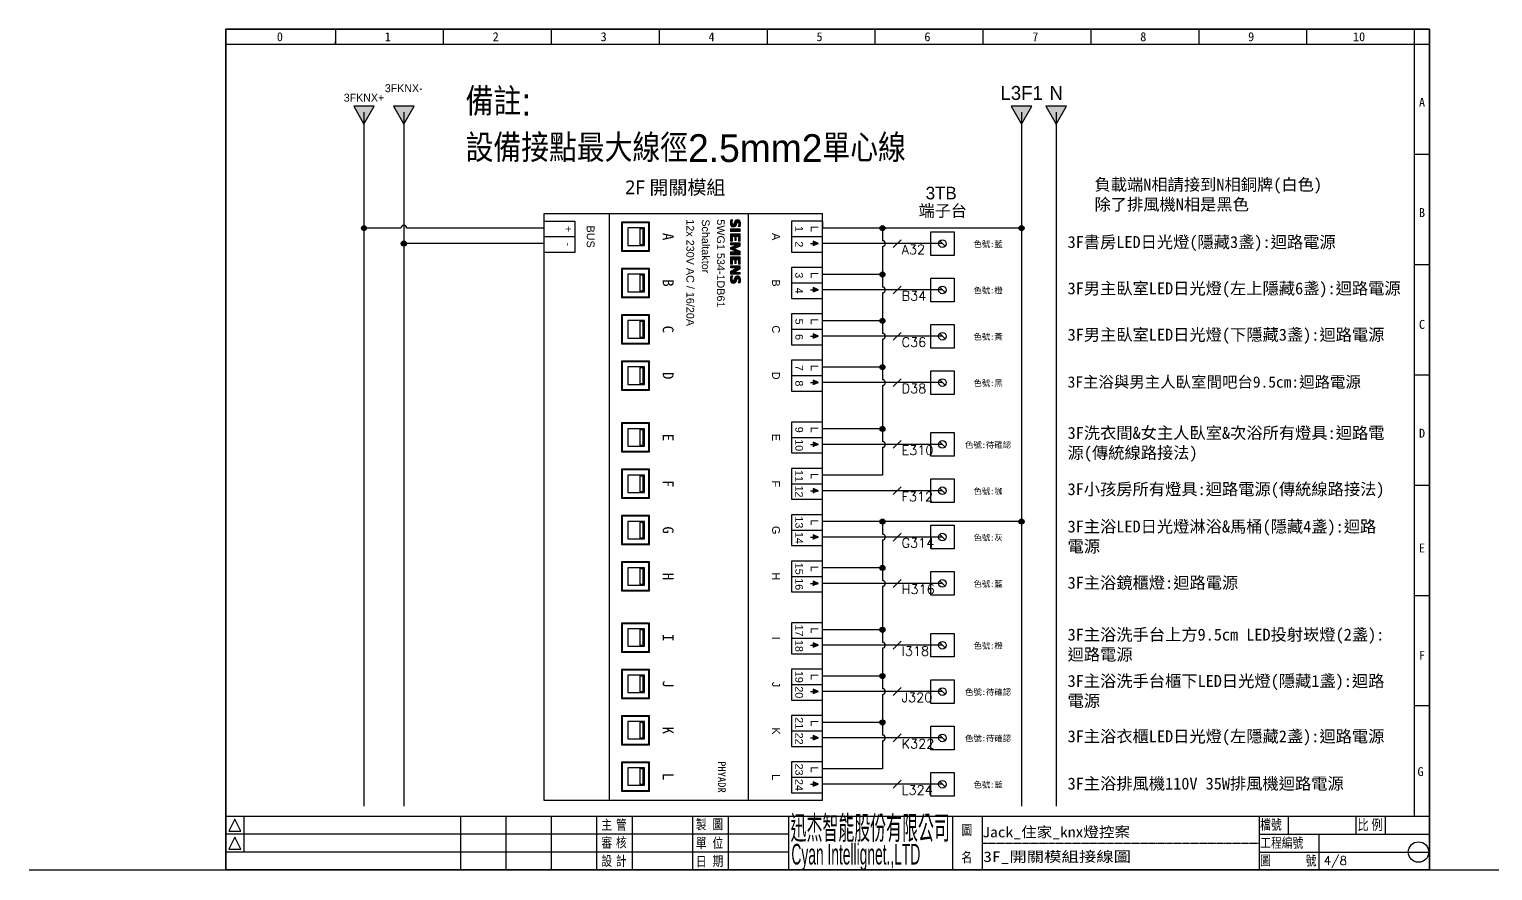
# Model space of a CAD drawing. Header units: millimetres. Extents: x 21506 to 58194, y 6783 to 13041.
# Drawn here: x 34841 to 39715, y 6784 to 9587 of the extents above; entities that cross this region are included whole.
import ezdxf
from ezdxf.enums import TextEntityAlignment as Align

# ---------------------------------------------------------------- set-up
doc = ezdxf.new("R2010")
doc.units = ezdxf.units.MM
doc.linetypes.add('DASH1', pattern=[1.5, 1, -0.5])
for name, color, linetype in [('075KW40IMRV50U03AFO80B4B5', 7, 'Continuous'), ('5', 5, 'Continuous'), ('90000_FRAME', 7, 'Continuous'), ('AHU新增', 7, 'Continuous'), ('DIM', 2, 'Continuous'), ('TEXT', 11, 'Continuous')]:
    doc.layers.add(name, color=color, linetype=linetype)
doc.styles.add('ARIAL', font='arial.ttf')
doc.styles.add('chineset', font='ds1.shx', dxfattribs={"bigfont": 'chineset.shx'})
doc.styles.add('LMP', font='COMPLEX', dxfattribs={"bigfont": 'LFP'})
doc.styles.get("Standard").update_dxf_attribs({"font": ''})
doc.styles.add('T2', font='simplex', dxfattribs={"bigfont": 'stsl'})
doc.styles.get('Standard').set_extended_font_data('MingLiU')

# ---------------------------------------------------------------- blocks, each defined once
blk = doc.blocks.new('Siemens-Logo')
h = blk.add_hatch(color=113)
h.dxf.hatch_style = 1
h.paths.add_polyline_path([(1.95, 1.66, 0.03624), (1.36, 1.95, -0.049474), (1.04, 2.09, -0.066567), (0.92, 2.19, -0.316832), (0.88, 2.42, -0.205242), (1.05, 2.54, -0.084425), (1.54, 2.57, -0.055427), (2.2, 2.42), (2.2, 3.04, 0.037682), (1.3, 3.15, 0.150366), (0.41, 2.94, 0.029244), (0.31, 2.87), (0.13, 2.69, 0.103665), (0, 2.42, 0.138785), (0, 1.95, 0.135749), (0.22, 1.57, 0.067252), (0.53, 1.35, 0.018513), (1, 1.13, -0.008982), (1.38, 0.96, -0.618592), (1.44, 0.57, -0.078609), (1.22, 0.5, -0.146008), (0, 0.63), (0, 0, 0.124503), (1.54, -0.09, 0.129248), (2.16, 0.24, 0.077088), (2.33, 0.47, 0.217145), (2.33, 1.24, 0.147333)])
h = blk.add_hatch(color=113)
h.dxf.hatch_style = 1
h.paths.add_polyline_path([(3.86, 3.07), (2.92, 3.07), (2.92, -0.06), (3.86, -0.06)])
h = blk.add_hatch(color=113)
h.dxf.hatch_style = 1
h.paths.add_polyline_path([(4.58, -0.06), (6.93, -0.06), (6.93, 0.53), (5.49, 0.53), (5.49, 1.27), (6.71, 1.27), (6.71, 1.79), (5.49, 1.79), (5.49, 2.49), (6.9, 2.49), (6.9, 3.07), (4.58, 3.07)])
h = blk.add_hatch(color=113)
h.dxf.hatch_style = 1
h.paths.add_polyline_path([(8.09, 1.95), (8.97, -0.09), (9.54, -0.09), (10.42, 1.98), (10.42, -0.06), (11.33, -0.06), (11.33, 3.07), (10.2, 3.07), (9.41, 1.16), (8.6, 3.07), (7.47, 3.07), (7.47, -0.06), (8.09, -0.06)])
h = blk.add_hatch(color=113)
h.dxf.hatch_style = 1
h.paths.add_polyline_path([(12.96, 2.49), (14.37, 2.49), (14.37, 3.07), (12.05, 3.07), (12.05, -0.06), (14.4, -0.06), (14.4, 0.53), (12.96, 0.53), (12.96, 1.27), (14.18, 1.27), (14.18, 1.79), (12.96, 1.79)])
h = blk.add_hatch(color=113)
h.dxf.hatch_style = 1
h.paths.add_polyline_path([(15.54, 1.95), (16.67, -0.06), (17.68, -0.06), (17.68, 3.07), (17.05, 3.07), (17.05, 1.13), (15.94, 3.07), (14.92, 3.07), (14.92, -0.06), (15.54, -0.06)])
h = blk.add_hatch(color=113)
h.dxf.hatch_style = 1
h.paths.add_polyline_path([(19.09, 2.42, -0.205242), (19.26, 2.54, -0.084425), (19.75, 2.57, -0.055427), (20.41, 2.42), (20.41, 3.04, 0.037682), (19.51, 3.15, 0.150366), (18.62, 2.94, 0.088866), (18.34, 2.7, 0.106595), (18.21, 2.42, 0.138787), (18.21, 1.95, 0.135749), (18.43, 1.57, 0.067252), (18.74, 1.35, 0.018513), (19.22, 1.13, -0.008982), (19.59, 0.96, -0.618592), (19.65, 0.57, -0.078609), (19.43, 0.5, -0.146008), (18.21, 0.63), (18.21, 0, 0.124503), (19.75, -0.09, 0.129248), (20.38, 0.24, 0.077088), (20.54, 0.47, 0.217145), (20.54, 1.24, 0.147333), (20.16, 1.66, 0.03624), (19.57, 1.95, -0.049474), (19.25, 2.09, -0.066567), (19.13, 2.19, -0.316832)])
at = {"layer": '90000_FRAME', "color": 113, "linetype": 'Continuous', "lineweight": 13}
for p, q in [((0, 0), (0, 0.63)), ((0.13, 2.69), (0.31, 2.87)), ((2.2, 2.42), (2.2, 3.04)), ((2.92, 3.07), (2.92, -0.06)), ((2.92, 3.07), (3.86, 3.07)), ((3.86, 3.07), (3.86, -0.06)), ((4.58, 3.07), (4.58, -0.06)), ((6.9, 3.07), (4.58, 3.07)), ((6.9, 2.49), (5.49, 2.49)), ((5.49, 2.49), (5.49, 1.79)), ((6.71, 1.79), (5.49, 1.79)), ((6.71, 1.27), (5.49, 1.27)), ((5.49, 1.27), (5.49, 0.53)), ((6.93, 0.53), (5.49, 0.53)), ((6.71, 1.79), (6.71, 1.27)), ((6.9, 3.07), (6.9, 2.49)), ((6.93, 0.53), (6.93, -0.06)), ((7.47, -0.06), (7.47, 3.07)), ((8.6, 3.07), (7.47, 3.07)), ((8.97, -0.09), (8.09, 1.95)), ((8.09, -0.06), (8.09, 1.95)), ((8.6, 3.07), (9.41, 1.16)), ((10.2, 3.07), (9.41, 1.16)), ((10.42, 1.98), (9.54, -0.09)), ((11.33, 3.07), (10.2, 3.07)), ((10.42, 1.98), (10.42, -0.06)), ((11.33, 3.07), (11.33, -0.06)), ((12.05, 3.07), (12.05, -0.06)), ((14.37, 3.07), (12.05, 3.07)), ((14.37, 2.49), (12.96, 2.49)), ((12.96, 2.49), (12.96, 1.79)), ((14.18, 1.79), (12.96, 1.79)), ((14.18, 1.27), (12.96, 1.27)), ((12.96, 1.27), (12.96, 0.53)), ((14.4, 0.53), (12.96, 0.53)), ((14.18, 1.79), (14.18, 1.27)), ((14.37, 3.07), (14.37, 2.49)), ((14.4, 0.53), (14.4, -0.06)), ((14.92, -0.06), (14.92, 3.07)), ((15.94, 3.07), (14.92, 3.07)), ((16.67, -0.06), (15.54, 1.95)), ((15.54, -0.06), (15.54, 1.95)), ((15.94, 3.07), (17.05, 1.13)), ((17.68, 3.07), (17.05, 3.07)), ((17.05, 3.07), (17.05, 1.13)), ((17.68, 3.07), (17.68, -0.06)), ((18.21, 0), (18.21, 0.63)), ((20.41, 2.42), (20.41, 3.04)), ((2.92, -0.06), (3.86, -0.06)), ((4.58, -0.06), (6.93, -0.06)), ((7.47, -0.06), (8.09, -0.06)), ((8.97, -0.09), (9.54, -0.09)), ((11.33, -0.06), (10.42, -0.06)), ((12.05, -0.06), (14.4, -0.06)), ((14.92, -0.06), (15.54, -0.06)), ((17.68, -0.06), (16.67, -0.06))]:
    blk.add_line(p, q, dxfattribs=at)
for centre, radius, start, end in [((0.83, 2.18), 0.864, 164.1975, 195.8025), ((0.72, 2.25), 0.739, 142.8139, 167.1523), ((0.79, 2.15), 0.817, 194.7952, 225.7177), ((0.82, 2.61), 2.15, 247.53, 280.758), ((0.94, 3), 3.14, 252.5939, 280.9817), ((0.95, 2.05), 1.04, 121.2141, 141.5255), ((1.19, 2.62), 1.43, 227.3119, 242.704), ((1.2, 1.59), 1.56, 86.2218, 120.4273), ((3.73, 7.59), 7.02, 242.862, 247.1042), ((1.06, 2.33), 0.2, 154.44, 221.8202), ((1.11, 2.28), 0.271, 102.8288, 149.226), ((1.33, 2.58), 0.572, 222.776, 239.0362), ((-3.39, -9.43), 11.44, 65.3415, 67.3998), ((1.92, 3.64), 1.78, 240.0482, 251.378), ((1.39, 1.13), 1.45, 84.04, 103.3428), ((1.13, 1.23), 0.734, 277.71, 295.6885), ((1.02, -2.83), 5.98, 78.6827, 87.3148), ((-0.33, -2.25), 4.53, 59.902, 68.2036), ((1.31, 0.75), 0.225, 305.5032, 72.4653), ((1.16, -0.47), 3.06, 70.2626, 82.9524), ((1.24, 1.27), 1.39, 282.4058, 311.8644), ((1.44, 0.81), 0.993, 25.9563, 59.4835), ((1.49, 0.89), 0.946, 315.8905, 333.5229), ((1.49, 0.86), 0.928, 335.3868, 24.3915), ((19.04, 2.18), 0.864, 164.1975, 195.8025), ((18.93, 2.25), 0.739, 142.8139, 167.1523), ((19, 2.15), 0.817, 194.7952, 225.7177), ((19.03, 2.61), 2.15, 247.53, 280.758), ((19.15, 3), 3.14, 252.5939, 280.9817), ((19.16, 2.05), 1.04, 121.2141, 141.5255), ((19.4, 2.62), 1.43, 227.3119, 242.704), ((19.41, 1.59), 1.56, 86.2218, 120.4273), ((21.94, 7.59), 7.02, 242.862, 247.1042), ((19.27, 2.33), 0.2, 154.44, 221.8202), ((19.32, 2.28), 0.271, 102.8288, 149.226), ((19.54, 2.58), 0.572, 222.776, 239.0362), ((14.82, -9.43), 11.44, 65.3415, 67.3998), ((20.14, 3.64), 1.78, 240.0482, 251.378), ((19.6, 1.13), 1.45, 84.04, 103.3428), ((19.34, 1.23), 0.734, 277.71, 295.6885), ((19.23, -2.83), 5.98, 78.6827, 87.3148), ((17.89, -2.25), 4.53, 59.902, 68.2036), ((19.52, 0.75), 0.225, 305.5032, 72.4653), ((19.37, -0.47), 3.06, 70.2626, 82.9524), ((19.45, 1.27), 1.39, 282.4058, 311.8644), ((19.65, 0.81), 0.993, 25.9563, 59.4835), ((19.7, 0.89), 0.946, 315.8905, 333.5229), ((19.7, 0.86), 0.928, 335.3868, 24.3915)]:
    blk.add_arc(centre, radius, start, end, dxfattribs=at)
blk = doc.blocks.new('A$C547D4C11')
at = {"layer": 'AHU新增'}
h = blk.add_hatch(color=256, dxfattribs=at)
h.dxf.hatch_style = 1
h.paths.add_polyline_path([(6.9, 0, 1), (-6.9, 0, 1)])
blk.add_circle((0, 0), 6.9, dxfattribs=at)

msp = doc.modelspace()

# ---------------------------------------------------------------- hatches: boundary and pattern name
for color, points in [(1, [(35990.49, 9330.274), (35921.736, 9330.274), (35956.113, 9270.731)]), (0, [(36088.43, 9270.731), (36122.807, 9330.274), (36054.053, 9330.274)]), (0, [(38146.379, 9270.731), (38180.756, 9330.274), (38112.002, 9330.274)]), (0, [(38261.435, 9270.731), (38295.812, 9330.274), (38227.058, 9330.274)])]:
    msp.add_hatch(color=color).paths.add_polyline_path(points)
h = msp.add_hatch(color=256)
h.dxf.hatch_style = 1
h.paths.add_polyline_path([(37469.806, 8872.774), (37451.8, 8880.491), (37451.8, 8865.057)])
h = msp.add_hatch(color=256)
h.dxf.hatch_style = 1
h.paths.add_polyline_path([(37469.806, 8718.439), (37451.8, 8726.156), (37451.8, 8710.722)])
h = msp.add_hatch(color=256)
h.dxf.hatch_style = 1
h.paths.add_polyline_path([(37469.806, 8564.104), (37451.8, 8571.821), (37451.8, 8556.387)])
h = msp.add_hatch(color=256)
h.dxf.hatch_style = 1
h.paths.add_polyline_path([(37469.806, 8409.769), (37451.8, 8417.485), (37451.8, 8402.052)])
h = msp.add_hatch(color=256)
h.dxf.hatch_style = 1
h.paths.add_polyline_path([(37469.806, 8203.989), (37451.8, 8211.705), (37451.8, 8196.272)])
h = msp.add_hatch(color=256)
h.dxf.hatch_style = 1
h.paths.add_polyline_path([(37469.806, 8049.653), (37451.8, 8057.37), (37451.8, 8041.937)])
h = msp.add_hatch(color=256)
h.dxf.hatch_style = 1
h.paths.add_polyline_path([(37469.806, 7895.318), (37451.8, 7903.035), (37451.8, 7887.602)])
h = msp.add_hatch(color=256)
h.dxf.hatch_style = 1
h.paths.add_polyline_path([(37469.806, 7740.983), (37451.8, 7748.7), (37451.8, 7733.266)])
h = msp.add_hatch(color=256)
h.dxf.hatch_style = 1
h.paths.add_polyline_path([(37469.806, 7535.203), (37451.8, 7542.92), (37451.8, 7527.486)])
h = msp.add_hatch(color=256)
h.dxf.hatch_style = 1
h.paths.add_polyline_path([(37469.806, 7380.868), (37451.8, 7388.585), (37451.8, 7373.151)])
h = msp.add_hatch(color=256)
h.dxf.hatch_style = 1
h.paths.add_polyline_path([(37469.806, 7226.533), (37451.8, 7234.25), (37451.8, 7218.816)])
h = msp.add_hatch(color=256)
h.dxf.hatch_style = 1
h.paths.add_polyline_path([(37469.806, 7072.198), (37451.8, 7079.914), (37451.8, 7064.481)])

# ---------------------------------------------------------------- linework, layer by layer
at = {"color": 7}
for p, q in [((39504.708, 9586.62), (35496.282, 9586.62)), ((35496.282, 9586.62), (35496.282, 6786.616)), ((35860.732, 9586.62), (35860.732, 9536.974)), ((36220.165, 9586.62), (36220.165, 9536.974)), ((36579.598, 9586.62), (36579.598, 9536.974)), ((36939.031, 9586.62), (36939.031, 9536.974)), ((37298.464, 9586.62), (37298.464, 9536.974)), ((37657.897, 9586.62), (37657.897, 9536.974)), ((38017.33, 9586.62), (38017.33, 9536.974)), ((38376.763, 9586.62), (38376.763, 9536.974)), ((38736.196, 9586.62), (38736.196, 9536.974)), ((39095.629, 9586.62), (39095.629, 9536.974)), ((39455.063, 6965.34), (39455.062, 9586.62)), ((39504.708, 9586.62), (39504.708, 6786.617)), ((35496.282, 9536.974), (39504.708, 9536.974)), ((35860.732, 9536.974), (35860.732, 9546.903)), ((39504.708, 9169.598), (39455.062, 9169.598)), ((39504.708, 8802.222), (39455.063, 8802.222)), ((39504.708, 8434.845), (39455.063, 8434.845)), ((39504.708, 8067.469), (39455.063, 8067.469)), ((39504.708, 7700.093), (39455.063, 7700.093)), ((39504.708, 7332.716), (39455.063, 7332.716)), ((35496.282, 6965.34), (39504.708, 6965.34)), ((35555.857, 6965.34), (35555.857, 6846.191)), ((36277.684, 6965.34), (36277.684, 6786.616)), ((36428.716, 6965.34), (36428.716, 6786.616)), ((36579.747, 6965.34), (36579.747, 6786.616)), ((36730.779, 6965.34), (36730.779, 6786.616)), ((36849.689, 6965.34), (36849.689, 6786.616)), ((37050.366, 6965.34), (37050.366, 6786.616)), ((37169.277, 6965.34), (37169.277, 6786.616)), ((37369.954, 6965.34), (37369.954, 6786.616)), ((37916.054, 6965.34), (37916.054, 6786.616)), ((38015.345, 6965.34), (38015.345, 6786.616)), ((38937.167, 6965.34), (38937.167, 6786.616)), ((39033.741, 6965.34), (39033.741, 6905.766)), ((39261.03, 6905.766), (39261.03, 6965.34)), ((39357.604, 6965.34), (39357.604, 6905.766)), ((37369.954, 6905.765), (35496.282, 6905.765)), ((38937.167, 6905.766), (39504.708, 6905.766)), ((39135.748, 6905.766), (39135.748, 6786.617)), ((37369.954, 6846.191), (35496.282, 6846.191)), ((38937.167, 6846.191), (39504.708, 6846.191)), ((35496.282, 6786.616), (39504.708, 6786.617)), ((37369.954, 6786.616), (37397.259, 6786.616))]:
    msp.add_line(p, q, dxfattribs=at)
for p, q in [((35496.282, 9586.62), (39504.708, 9586.62)), ((35496.282, 6786.616), (35496.282, 9586.62)), ((39504.708, 9586.62), (39504.708, 6786.616)), ((39504.708, 6786.616), (39504.708, 9586.62)), ((36556.657, 7018.18), (36556.657, 8973.092)), ((36556.657, 8973.092), (37482.668, 8973.092)), ((36772.726, 8973.092), (36772.726, 7018.18)), ((37235.731, 8973.092), (37235.731, 7018.18)), ((37482.668, 7018.18), (37482.668, 8973.092)), ((36813.882, 8944.154), (36813.882, 8847.695)), ((36906.483, 8944.154), (36813.882, 8944.154)), ((36813.882, 8944.154), (36815.94, 8942.01)), ((36815.94, 8942.01), (36815.94, 8849.838)), ((36904.425, 8942.01), (36815.94, 8942.01)), ((36834.46, 8924.862), (36834.46, 8866.986)), ((36890.021, 8924.862), (36834.46, 8924.862)), ((36875.616, 8869.13), (36875.616, 8922.719)), ((36875.616, 8922.719), (36884.876, 8922.719)), ((36884.876, 8922.719), (36884.876, 8869.13)), ((36890.021, 8866.986), (36890.021, 8924.862)), ((36904.425, 8942.01), (36906.483, 8944.154)), ((36904.425, 8849.838), (36904.425, 8942.01)), ((36906.483, 8847.695), (36906.483, 8944.154)), ((37482.668, 8947.369), (37379.777, 8947.369)), ((37379.777, 8947.369), (37379.777, 8844.479)), ((37482.668, 8947.369), (37482.668, 8921.647)), ((38146.379, 8924.219), (37482.668, 8924.219)), ((37682.732, 8924.219), (37682.732, 8882.301)), ((36556.657, 8872.774), (36088.43, 8872.774)), ((37379.777, 8895.924), (37482.668, 8895.924)), ((37442.798, 8872.774), (37454.373, 8872.774)), ((37469.806, 8872.774), (37451.8, 8880.491)), ((37451.8, 8880.491), (37451.8, 8865.057)), ((37454.373, 8867.63), (37469.806, 8872.774)), ((37882.796, 8872.774), (37482.668, 8872.774)), ((36815.94, 8849.838), (36813.882, 8847.695)), ((36813.882, 8847.695), (36906.483, 8847.695)), ((36815.94, 8849.838), (36904.425, 8849.838)), ((36834.46, 8866.986), (36890.021, 8866.986)), ((36884.876, 8869.13), (36875.616, 8869.13)), ((36904.425, 8849.838), (36906.483, 8847.695)), ((37379.777, 8844.479), (37482.668, 8844.479)), ((37682.732, 8863.247), (37682.732, 8727.966)), ((36813.882, 8789.819), (36813.882, 8693.359)), ((36906.483, 8789.819), (36813.882, 8789.819)), ((36813.882, 8789.819), (36815.94, 8787.675)), ((36815.94, 8787.675), (36815.94, 8695.503)), ((36904.425, 8787.675), (36815.94, 8787.675)), ((36904.425, 8787.675), (36906.483, 8789.819)), ((36904.425, 8695.503), (36904.425, 8787.675)), ((36906.483, 8693.359), (36906.483, 8789.819)), ((37482.668, 8793.034), (37379.777, 8793.034)), ((37379.777, 8793.034), (37379.777, 8690.144)), ((36834.46, 8770.527), (36834.46, 8712.651)), ((36890.021, 8770.527), (36834.46, 8770.527)), ((36875.616, 8714.795), (36875.616, 8768.383)), ((36875.616, 8768.383), (36884.876, 8768.383)), ((36884.876, 8768.383), (36884.876, 8714.795)), ((36890.021, 8712.651), (36890.021, 8770.527)), ((37379.777, 8741.589), (37482.668, 8741.589)), ((37469.806, 8718.439), (37451.8, 8726.156)), ((37451.8, 8726.156), (37451.8, 8710.722)), ((37682.732, 8769.884), (37482.668, 8769.884)), ((36815.94, 8695.503), (36813.882, 8693.359)), ((36813.882, 8693.359), (36906.483, 8693.359)), ((36815.94, 8695.503), (36904.425, 8695.503)), ((36834.46, 8712.651), (36890.021, 8712.651)), ((36884.876, 8714.795), (36875.616, 8714.795)), ((36904.425, 8695.503), (36906.483, 8693.359)), ((37379.777, 8690.144), (37482.668, 8690.144)), ((37442.798, 8718.439), (37454.373, 8718.439)), ((37454.373, 8713.294), (37469.806, 8718.439)), ((37882.796, 8718.439), (37482.668, 8718.439)), ((37682.732, 8708.912), (37682.732, 8573.631)), ((36813.882, 8635.484), (36813.882, 8539.024)), ((36906.483, 8635.484), (36813.882, 8635.484)), ((36813.882, 8635.484), (36815.94, 8633.34)), ((36815.94, 8633.34), (36815.94, 8541.168)), ((36904.425, 8633.34), (36815.94, 8633.34)), ((36904.425, 8633.34), (36906.483, 8635.484)), ((36904.425, 8541.168), (36904.425, 8633.34)), ((36906.483, 8539.024), (36906.483, 8635.484)), ((37482.668, 8638.699), (37379.777, 8638.699)), ((37379.777, 8638.699), (37379.777, 8535.809)), ((36834.46, 8616.192), (36834.46, 8558.316)), ((36890.021, 8616.192), (36834.46, 8616.192)), ((36875.616, 8560.46), (36875.616, 8614.048)), ((36875.616, 8614.048), (36884.876, 8614.048)), ((36884.876, 8614.048), (36884.876, 8560.46)), ((36890.021, 8558.316), (36890.021, 8616.192)), ((37379.777, 8587.254), (37482.668, 8587.254)), ((37682.732, 8615.549), (37482.668, 8615.549)), ((36815.94, 8541.168), (36813.882, 8539.024)), ((36813.882, 8539.024), (36906.483, 8539.024)), ((36815.94, 8541.168), (36904.425, 8541.168)), ((36834.46, 8558.316), (36890.021, 8558.316)), ((36884.876, 8560.46), (36875.616, 8560.46)), ((36904.425, 8541.168), (36906.483, 8539.024)), ((37379.777, 8535.809), (37482.668, 8535.809)), ((37442.798, 8564.104), (37454.373, 8564.104)), ((37469.806, 8564.104), (37451.8, 8571.821)), ((37451.8, 8571.821), (37451.8, 8556.387)), ((37454.373, 8558.959), (37469.806, 8564.104)), ((37882.796, 8564.104), (37482.668, 8564.104)), ((37682.732, 8554.577), (37682.732, 8419.296)), ((36813.882, 8481.149), (36813.882, 8384.689)), ((36906.483, 8481.149), (36813.882, 8481.149)), ((36813.882, 8481.149), (36815.94, 8479.005)), ((36904.425, 8479.005), (36906.483, 8481.149)), ((36906.483, 8384.689), (36906.483, 8481.149)), ((37482.668, 8484.364), (37379.777, 8484.364)), ((37379.777, 8484.364), (37379.777, 8381.474)), ((36815.94, 8479.005), (36815.94, 8386.833)), ((36904.425, 8479.005), (36815.94, 8479.005)), ((36834.46, 8461.857), (36834.46, 8403.981)), ((36890.021, 8461.857), (36834.46, 8461.857)), ((36875.616, 8406.125), (36875.616, 8459.713)), ((36875.616, 8459.713), (36884.876, 8459.713)), ((36884.876, 8459.713), (36884.876, 8406.125)), ((36890.021, 8403.981), (36890.021, 8461.857)), ((36904.425, 8386.833), (36904.425, 8479.005)), ((37379.777, 8432.919), (37482.668, 8432.919)), ((37682.732, 8461.214), (37482.668, 8461.214)), ((36815.94, 8386.833), (36813.882, 8384.689)), ((36813.882, 8384.689), (36906.483, 8384.689)), ((36815.94, 8386.833), (36904.425, 8386.833)), ((36834.46, 8403.981), (36890.021, 8403.981)), ((36884.876, 8406.125), (36875.616, 8406.125)), ((36904.425, 8386.833), (36906.483, 8384.689)), ((37442.798, 8409.769), (37454.373, 8409.769)), ((37469.806, 8409.769), (37451.8, 8417.485)), ((37451.8, 8417.485), (37451.8, 8402.052)), ((37454.373, 8404.624), (37469.806, 8409.769)), ((37882.796, 8409.769), (37482.668, 8409.769)), ((37682.732, 8400.242), (37682.732, 8213.515)), ((37379.777, 8381.474), (37482.668, 8381.474)), ((36813.882, 8275.369), (36813.882, 8178.909)), ((36906.483, 8275.369), (36813.882, 8275.369)), ((36813.882, 8275.369), (36815.94, 8273.225)), ((36815.94, 8273.225), (36815.94, 8181.053)), ((36904.425, 8273.225), (36815.94, 8273.225)), ((36834.46, 8256.077), (36834.46, 8198.201)), ((36890.021, 8256.077), (36834.46, 8256.077)), ((36875.616, 8200.344), (36875.616, 8253.933)), ((36875.616, 8253.933), (36884.876, 8253.933)), ((36884.876, 8253.933), (36884.876, 8200.344)), ((36890.021, 8198.201), (36890.021, 8256.077)), ((36904.425, 8273.225), (36906.483, 8275.369)), ((36904.425, 8181.053), (36904.425, 8273.225)), ((36906.483, 8178.909), (36906.483, 8275.369)), ((37482.668, 8278.584), (37379.777, 8278.584)), ((37379.777, 8278.584), (37379.777, 8175.694)), ((37682.732, 8255.434), (37482.668, 8255.434)), ((36834.46, 8198.201), (36890.021, 8198.201)), ((36884.876, 8200.344), (36875.616, 8200.344)), ((37379.777, 8227.139), (37482.668, 8227.139)), ((37442.798, 8203.989), (37454.373, 8203.989)), ((37469.806, 8203.989), (37451.8, 8211.705)), ((37451.8, 8211.705), (37451.8, 8196.272)), ((37454.373, 8198.844), (37469.806, 8203.989)), ((37882.796, 8203.989), (37482.668, 8203.989)), ((37682.732, 8194.462), (37682.732, 8101.098)), ((36815.94, 8181.053), (36813.882, 8178.909)), ((36813.882, 8178.909), (36906.483, 8178.909)), ((36815.94, 8181.053), (36904.425, 8181.053)), ((36904.425, 8181.053), (36906.483, 8178.909)), ((37379.777, 8175.694), (37482.668, 8175.694)), ((36813.882, 8121.033), (36813.882, 8024.574)), ((36906.483, 8121.033), (36813.882, 8121.033)), ((36813.882, 8121.033), (36815.94, 8118.89)), ((36815.94, 8118.89), (36815.94, 8026.717)), ((36904.425, 8118.89), (36815.94, 8118.89)), ((36834.46, 8101.742), (36834.46, 8043.866)), ((36890.021, 8101.742), (36834.46, 8101.742)), ((36875.616, 8046.009), (36875.616, 8099.598)), ((36875.616, 8099.598), (36884.876, 8099.598)), ((36884.876, 8099.598), (36884.876, 8046.009)), ((36890.021, 8043.866), (36890.021, 8101.742)), ((36904.425, 8118.89), (36906.483, 8121.033)), ((36904.425, 8026.717), (36904.425, 8118.89)), ((36906.483, 8024.574), (36906.483, 8121.033)), ((37482.668, 8124.249), (37379.777, 8124.249)), ((37379.777, 8124.249), (37379.777, 8021.359)), ((37682.732, 8101.098), (37482.668, 8101.098)), ((36834.46, 8043.866), (36890.021, 8043.866)), ((36884.876, 8046.009), (36875.616, 8046.009)), ((37379.777, 8072.804), (37482.668, 8072.804)), ((37442.798, 8049.653), (37454.373, 8049.653)), ((37469.806, 8049.653), (37451.8, 8057.37)), ((37451.8, 8057.37), (37451.8, 8041.937)), ((37454.373, 8044.509), (37469.806, 8049.653)), ((37882.796, 8049.653), (37482.668, 8049.653)), ((36815.94, 8026.717), (36813.882, 8024.574)), ((36813.882, 8024.574), (36906.483, 8024.574)), ((36815.94, 8026.717), (36904.425, 8026.717)), ((36904.425, 8026.717), (36906.483, 8024.574)), ((37379.777, 8021.359), (37482.668, 8021.359)), ((36813.882, 7966.698), (36813.882, 7870.239)), ((36906.483, 7966.698), (36813.882, 7966.698)), ((36813.882, 7966.698), (36815.94, 7964.555)), ((36815.94, 7964.555), (36815.94, 7872.382)), ((36904.425, 7964.555), (36815.94, 7964.555)), ((36834.46, 7947.406), (36834.46, 7889.531)), ((36890.021, 7947.406), (36834.46, 7947.406)), ((36875.616, 7891.674), (36875.616, 7945.263)), ((36875.616, 7945.263), (36884.876, 7945.263)), ((36884.876, 7945.263), (36884.876, 7891.674)), ((36890.021, 7889.531), (36890.021, 7947.406)), ((36904.425, 7964.555), (36906.483, 7966.698)), ((36904.425, 7872.382), (36904.425, 7964.555)), ((36906.483, 7870.239), (36906.483, 7966.698)), ((37482.668, 7969.914), (37379.777, 7969.914)), ((37379.777, 7969.914), (37379.777, 7867.024)), ((38146.379, 7946.763), (37482.668, 7946.763)), ((37682.732, 7946.763), (37682.732, 7904.845)), ((37379.777, 7918.469), (37482.668, 7918.469)), ((37469.806, 7895.318), (37451.8, 7903.035)), ((37451.8, 7903.035), (37451.8, 7887.602)), ((36815.94, 7872.382), (36813.882, 7870.239)), ((36813.882, 7870.239), (36906.483, 7870.239)), ((36815.94, 7872.382), (36904.425, 7872.382)), ((36834.46, 7889.531), (36890.021, 7889.531)), ((36884.876, 7891.674), (36875.616, 7891.674)), ((36904.425, 7872.382), (36906.483, 7870.239)), ((37379.777, 7867.024), (37482.668, 7867.024)), ((37442.798, 7895.318), (37454.373, 7895.318)), ((37454.373, 7890.174), (37469.806, 7895.318)), ((37882.796, 7895.318), (37482.668, 7895.318)), ((37682.732, 7885.791), (37682.732, 7750.51)), ((36813.882, 7812.363), (36813.882, 7715.904)), ((36906.483, 7812.363), (36813.882, 7812.363)), ((36813.882, 7812.363), (36815.94, 7810.22)), ((36815.94, 7810.22), (36815.94, 7718.047)), ((36904.425, 7810.22), (36815.94, 7810.22)), ((36904.425, 7810.22), (36906.483, 7812.363)), ((36904.425, 7718.047), (36904.425, 7810.22)), ((36906.483, 7715.904), (36906.483, 7812.363)), ((37482.668, 7815.578), (37379.777, 7815.578)), ((37379.777, 7815.578), (37379.777, 7712.688)), ((36834.46, 7793.071), (36834.46, 7735.196)), ((36890.021, 7793.071), (36834.46, 7793.071)), ((36875.616, 7737.339), (36875.616, 7790.928)), ((36875.616, 7790.928), (36884.876, 7790.928)), ((36884.876, 7790.928), (36884.876, 7737.339)), ((36890.021, 7735.196), (36890.021, 7793.071)), ((37379.777, 7764.133), (37482.668, 7764.133)), ((37682.732, 7792.428), (37482.668, 7792.428)), ((36815.94, 7718.047), (36813.882, 7715.904)), ((36813.882, 7715.904), (36906.483, 7715.904)), ((36815.94, 7718.047), (36904.425, 7718.047)), ((36834.46, 7735.196), (36890.021, 7735.196)), ((36884.876, 7737.339), (36875.616, 7737.339)), ((36904.425, 7718.047), (36906.483, 7715.904)), ((37379.777, 7712.688), (37482.668, 7712.688)), ((37442.798, 7740.983), (37454.373, 7740.983)), ((37469.806, 7740.983), (37451.8, 7748.7)), ((37451.8, 7748.7), (37451.8, 7733.266)), ((37454.373, 7735.839), (37469.806, 7740.983)), ((37882.796, 7740.983), (37482.668, 7740.983)), ((37682.732, 7731.456), (37682.732, 7544.73)), ((36813.882, 7608.727), (36813.882, 7512.267)), ((36906.483, 7608.727), (36813.882, 7608.727)), ((36813.882, 7608.727), (36815.94, 7606.583)), ((36815.94, 7606.583), (36815.94, 7514.411)), ((36904.425, 7606.583), (36815.94, 7606.583)), ((36904.425, 7606.583), (36906.483, 7608.727)), ((36904.425, 7514.411), (36904.425, 7606.583)), ((36906.483, 7512.267), (36906.483, 7608.727)), ((37482.668, 7609.798), (37379.777, 7609.798)), ((37379.777, 7609.798), (37379.777, 7506.908)), ((36834.46, 7589.435), (36834.46, 7531.559)), ((36890.021, 7589.435), (36834.46, 7589.435)), ((36875.616, 7533.703), (36875.616, 7587.291)), ((36875.616, 7587.291), (36884.876, 7587.291)), ((36884.876, 7587.291), (36884.876, 7533.703)), ((36890.021, 7531.559), (36890.021, 7589.435)), ((37379.777, 7558.353), (37482.668, 7558.353)), ((37682.732, 7586.648), (37482.668, 7586.648)), ((36815.94, 7514.411), (36813.882, 7512.267)), ((36813.882, 7512.267), (36906.483, 7512.267)), ((36815.94, 7514.411), (36904.425, 7514.411)), ((36834.46, 7531.559), (36890.021, 7531.559)), ((36884.876, 7533.703), (36875.616, 7533.703)), ((36904.425, 7514.411), (36906.483, 7512.267)), ((37379.777, 7506.908), (37482.668, 7506.908)), ((37442.798, 7535.203), (37454.373, 7535.203)), ((37469.806, 7535.203), (37451.8, 7542.92)), ((37451.8, 7542.92), (37451.8, 7527.486)), ((37454.373, 7530.059), (37469.806, 7535.203)), ((37882.796, 7535.203), (37482.668, 7535.203)), ((37682.732, 7525.676), (37682.732, 7390.395)), ((36813.882, 7454.391), (36813.882, 7357.932)), ((36906.483, 7454.391), (36813.882, 7454.391)), ((36813.882, 7454.391), (36815.94, 7452.248)), ((36815.94, 7452.248), (36815.94, 7360.076)), ((36904.425, 7452.248), (36815.94, 7452.248)), ((36834.46, 7435.1), (36834.46, 7377.224)), ((36890.021, 7435.1), (36834.46, 7435.1)), ((36875.616, 7379.367), (36875.616, 7432.956)), ((36875.616, 7432.956), (36884.876, 7432.956)), ((36884.876, 7432.956), (36884.876, 7379.367)), ((36890.021, 7377.224), (36890.021, 7435.1)), ((36904.425, 7452.248), (36906.483, 7454.391)), ((36904.425, 7360.076), (36904.425, 7452.248)), ((36906.483, 7357.932), (36906.483, 7454.391)), ((37482.668, 7455.463), (37379.777, 7455.463)), ((37379.777, 7455.463), (37379.777, 7352.573)), ((37682.732, 7432.313), (37482.668, 7432.313)), ((36815.94, 7360.076), (36813.882, 7357.932)), ((36815.94, 7360.076), (36904.425, 7360.076)), ((36834.46, 7377.224), (36890.021, 7377.224)), ((36884.876, 7379.367), (36875.616, 7379.367)), ((36904.425, 7360.076), (36906.483, 7357.932)), ((37379.777, 7404.018), (37482.668, 7404.018)), ((37442.798, 7380.868), (37454.373, 7380.868)), ((37469.806, 7380.868), (37451.8, 7388.585)), ((37451.8, 7388.585), (37451.8, 7373.151)), ((37454.373, 7375.723), (37469.806, 7380.868)), ((37882.796, 7380.868), (37482.668, 7380.868)), ((37682.732, 7371.341), (37682.732, 7236.06)), ((36813.882, 7357.932), (36906.483, 7357.932)), ((37379.777, 7352.573), (37482.668, 7352.573)), ((36813.882, 7300.056), (36813.882, 7203.597)), ((36906.483, 7300.056), (36813.882, 7300.056)), ((36813.882, 7300.056), (36815.94, 7297.913)), ((36815.94, 7297.913), (36815.94, 7205.74)), ((36904.425, 7297.913), (36815.94, 7297.913)), ((36834.46, 7280.764), (36834.46, 7222.889)), ((36890.021, 7280.764), (36834.46, 7280.764)), ((36875.616, 7225.032), (36875.616, 7278.621)), ((36875.616, 7278.621), (36884.876, 7278.621)), ((36884.876, 7278.621), (36884.876, 7225.032)), ((36890.021, 7222.889), (36890.021, 7280.764)), ((36904.425, 7297.913), (36906.483, 7300.056)), ((36904.425, 7205.74), (36904.425, 7297.913)), ((36906.483, 7203.597), (36906.483, 7300.056)), ((37482.668, 7301.128), (37379.777, 7301.128)), ((37379.777, 7301.128), (37379.777, 7198.238)), ((37682.732, 7277.978), (37482.668, 7277.978)), ((36834.46, 7222.889), (36890.021, 7222.889)), ((36884.876, 7225.032), (36875.616, 7225.032)), ((37379.777, 7249.683), (37482.668, 7249.683)), ((37442.798, 7226.533), (37454.373, 7226.533)), ((37469.806, 7226.533), (37451.8, 7234.25)), ((37451.8, 7234.25), (37451.8, 7218.816)), ((37454.373, 7221.388), (37469.806, 7226.533)), ((37882.796, 7226.533), (37482.668, 7226.533)), ((37682.732, 7217.006), (37682.732, 7123.643)), ((36815.94, 7205.74), (36813.882, 7203.597)), ((36813.882, 7203.597), (36906.483, 7203.597)), ((36815.94, 7205.74), (36904.425, 7205.74)), ((36904.425, 7205.74), (36906.483, 7203.597)), ((37379.777, 7198.238), (37482.668, 7198.238)), ((36813.882, 7145.721), (36813.882, 7049.262)), ((36906.483, 7145.721), (36813.882, 7145.721)), ((36813.882, 7145.721), (36815.94, 7143.578)), ((36815.94, 7143.578), (36815.94, 7051.405)), ((36904.425, 7143.578), (36815.94, 7143.578)), ((36834.46, 7126.429), (36834.46, 7068.554)), ((36890.021, 7126.429), (36834.46, 7126.429)), ((36875.616, 7070.697), (36875.616, 7124.286)), ((36875.616, 7124.286), (36884.876, 7124.286)), ((36884.876, 7124.286), (36884.876, 7070.697)), ((36890.021, 7068.554), (36890.021, 7126.429)), ((36904.425, 7143.578), (36906.483, 7145.721)), ((36904.425, 7051.405), (36904.425, 7143.578)), ((36906.483, 7049.262), (36906.483, 7145.721)), ((37482.668, 7146.793), (37379.777, 7146.793)), ((37379.777, 7146.793), (37379.777, 7043.903)), ((37682.732, 7123.643), (37482.668, 7123.643)), ((36834.46, 7068.554), (36890.021, 7068.554)), ((36884.876, 7070.697), (36875.616, 7070.697)), ((37379.777, 7095.348), (37482.668, 7095.348)), ((37442.798, 7072.198), (37454.373, 7072.198)), ((37469.806, 7072.198), (37451.8, 7079.914)), ((37451.8, 7079.914), (37451.8, 7064.481)), ((37454.373, 7067.053), (37469.806, 7072.198)), ((37882.796, 7072.198), (37482.668, 7072.198)), ((36815.94, 7051.405), (36813.882, 7049.262)), ((36813.882, 7049.262), (36906.483, 7049.262)), ((36815.94, 7051.405), (36904.425, 7051.405)), ((36904.425, 7051.405), (36906.483, 7049.262)), ((37379.777, 7043.903), (37482.668, 7043.903)), ((37482.668, 7018.18), (36556.657, 7018.18)), ((34841.311, 6786.616), (35496.282, 6786.616)), ((39504.708, 6786.616), (35496.282, 6786.616)), ((39504.708, 6786.617), (40159.679, 6786.617))]:
    msp.add_line(p, q)
at = {"color": 1}
for p, q in [((36078.904, 8924.219), (35956.113, 8924.219)), ((36556.657, 8924.219), (36097.957, 8924.219))]:
    msp.add_line(p, q, dxfattribs=at)
at = {"color": 0}
for p in [(36556.657, 8947.369), (36659.547, 8844.479)]:
    msp.add_line(p, (36659.547, 8947.369), dxfattribs=at)
at = {"color": 0, "linetype": 'Continuous'}
for p, q in [((36556.657, 8895.924), (36659.547, 8895.924)), ((36556.657, 8844.479), (36659.547, 8844.479))]:
    msp.add_line(p, q, dxfattribs=at)
at = {"color": 7, "linetype": 'DASH1'}
msp.add_line((38015.345, 6875.978), (38937.167, 6875.978), dxfattribs=at)
at = {"color": 1}
msp.add_lwpolyline([(35956.113, 9270.731), (35990.49, 9330.274), (35921.736, 9330.274)], close=True, dxfattribs=at)
at = {"color": 0}
for points in [[(36088.43, 9270.731), (36122.807, 9330.274), (36054.053, 9330.274)], [(38146.379, 9270.731), (38180.756, 9330.274), (38112.002, 9330.274)], [(38261.435, 9270.731), (38295.812, 9330.274), (38227.058, 9330.274)]]:
    msp.add_lwpolyline(points, close=True, dxfattribs=at)
for points in [[(37922.094, 8912.072), (37922.094, 8833.476), (37843.497, 8833.476), (37843.497, 8912.072)], [(37922.094, 8757.737), (37922.094, 8679.141), (37843.497, 8679.141), (37843.497, 8757.737)], [(37922.094, 8603.402), (37922.094, 8524.805), (37843.497, 8524.805), (37843.497, 8603.402)], [(37922.094, 8449.067), (37922.094, 8370.47), (37843.497, 8370.47), (37843.497, 8449.067)], [(37922.094, 8243.287), (37922.094, 8164.69), (37843.497, 8164.69), (37843.497, 8243.287)], [(37922.094, 8088.952), (37922.094, 8010.355), (37843.497, 8010.355), (37843.497, 8088.952)], [(37922.094, 7934.617), (37922.094, 7856.02), (37843.497, 7856.02), (37843.497, 7934.617)], [(37922.094, 7780.281), (37922.094, 7701.685), (37843.497, 7701.685), (37843.497, 7780.281)], [(37922.094, 7574.501), (37922.094, 7495.905), (37843.497, 7495.905), (37843.497, 7574.501)], [(37922.094, 7420.166), (37922.094, 7341.57), (37843.497, 7341.57), (37843.497, 7420.166)], [(37922.094, 7265.831), (37922.094, 7187.235), (37843.497, 7187.235), (37843.497, 7265.831)], [(37922.094, 7111.496), (37922.094, 7032.899), (37843.497, 7032.899), (37843.497, 7111.496)]]:
    msp.add_lwpolyline(points, close=True)
at = {"color": 7}
for points in [[(35506.211, 6915.694), (35545.928, 6915.694), (35526.07, 6955.411)], [(35506.211, 6856.12), (35545.928, 6856.12), (35526.07, 6895.836)]]:
    msp.add_lwpolyline(points, close=True, dxfattribs=at)
at = {"color": 1}
msp.add_arc((36088.43, 8924.219), 9.527, 0, 180, dxfattribs=at)
for centre in [(37682.732, 8872.774), (37682.732, 8718.439), (37682.732, 8564.104), (37682.732, 8409.769), (37682.732, 8203.989), (37682.732, 7895.318), (37682.732, 7740.983), (37682.732, 7535.203), (37682.732, 7380.868), (37682.732, 7226.533)]:
    msp.add_arc(centre, 9.527, 270, 90)
at = {"layer": '075KW40IMRV50U03AFO80B4B5', "color": 0}
msp.add_circle((39468.321, 6846.191), 34.075, dxfattribs=at)
at = {"layer": 'DIM', "color": 0}
for p, q in [((37891.79, 8863.779), (37873.801, 8881.769)), ((37891.79, 8709.444), (37873.801, 8727.434)), ((37891.79, 8555.109), (37873.801, 8573.099)), ((37891.79, 8400.774), (37873.801, 8418.763)), ((37891.79, 8194.994), (37873.801, 8212.983)), ((37891.79, 8040.659), (37873.801, 8058.648)), ((37891.79, 7886.324), (37873.801, 7904.313)), ((37891.79, 7731.988), (37873.801, 7749.978)), ((37891.79, 7526.208), (37873.801, 7544.198)), ((37891.79, 7371.873), (37873.801, 7389.863)), ((37891.79, 7217.538), (37873.801, 7235.528)), ((37891.79, 7063.203), (37873.801, 7081.192))]:
    msp.add_line(p, q, dxfattribs=at)
for centre in [(37882.796, 8872.774), (37882.796, 8718.439), (37882.796, 8564.104), (37882.796, 8409.769), (37882.796, 8203.989), (37882.796, 8049.653), (37882.796, 7895.318), (37882.796, 7740.983), (37882.796, 7535.203), (37882.796, 7380.868), (37882.796, 7226.533), (37882.796, 7072.198)]:
    msp.add_circle(centre, 12.72, dxfattribs=at)
at = {"layer": 'TEXT', "color": 1}
msp.add_line((35956.113, 9310.426), (35956.113, 6998.543), dxfattribs=at)
at = {"layer": 'TEXT', "color": 0}
for p, q in [((36088.43, 9310.426), (36088.43, 6998.543)), ((38146.379, 9310.426), (38146.379, 6998.543)), ((38261.435, 9310.426), (38261.435, 6998.543))]:
    msp.add_line(p, q, dxfattribs=at)
at = {"layer": 'TEXT'}
for p, q in [((37744.949, 8885.849), (37718.792, 8859.692)), ((37744.949, 8731.514), (37718.792, 8705.357)), ((37744.949, 8577.178), (37718.792, 8551.022)), ((37744.949, 8422.843), (37718.792, 8396.686)), ((37744.949, 8217.063), (37718.792, 8190.906)), ((37744.949, 8062.728), (37718.792, 8036.571)), ((37744.949, 7908.393), (37718.792, 7882.236)), ((37744.949, 7754.058), (37718.792, 7727.901)), ((37744.949, 7548.278), (37718.792, 7522.121)), ((37744.949, 7393.943), (37718.792, 7367.786)), ((37744.949, 7239.607), (37718.792, 7213.451)), ((37744.949, 7085.272), (37718.792, 7059.115))]:
    msp.add_line(p, q, dxfattribs=at)

# ---------------------------------------------------------------- block references
at = {"color": 1, "xscale": 1.207243564371086, "yscale": 1.207243564371086, "zscale": 1.207243564371086, "rotation": 270}
msp.add_blockref('A$C547D4C11', (35956.113, 8924.219), dxfattribs=at)
at = {"xscale": 10.28900765088994, "yscale": 10.28900765088994, "zscale": 10.28900765088994, "rotation": 270}
msp.add_blockref('Siemens-Logo', (37177.642, 8952.364), dxfattribs=at)
at = {"layer": 'AHU新增', "xscale": 1.207243564371086, "yscale": 1.207243564371086, "zscale": 1.207243564371086, "rotation": 270}
for p in [(37682.732, 8924.219), (38146.379, 8924.219), (36088.43, 8872.774), (37682.732, 8769.884), (37682.732, 8615.549), (37682.732, 8461.214), (37682.732, 8255.434), (37682.732, 7946.763), (38146.379, 7946.763), (37682.732, 7792.428), (37682.732, 7586.648), (37682.732, 7432.313), (37682.732, 7277.978)]:
    msp.add_blockref('A$C547D4C11', p, dxfattribs=at)

# ---------------------------------------------------------------- texts
at = {"color": 7}
for s, oblique, p in [('0', 360, (35675.999, 9546.903)), ('1', 0, (36035.432, 9546.903)), ('2', 0, (36394.865, 9546.903)), ('3', 360, (36754.298, 9546.903)), ('4', 360, (37113.731, 9546.903))]:
    msp.add_text(s, height=29.787, rotation=0.000118, dxfattribs=dict(at, oblique=oblique)).set_placement(p, align=Align.CENTER)
at = {"color": 7, "width": 1}
for s, height, oblique, p in [('5', 29.787, 360, (37473.164, 9546.903)), ('6', 29.787, 360, (37832.597, 9546.903)), ('7', 29.787, 0, (38192.03, 9546.903)), ('8', 29.787, 0, (38551.463, 9546.904)), ('9', 29.787, 0, (38910.896, 9546.904)), ('10', 29.7873, 0, (39270.329, 9546.903))]:
    msp.add_text(s, height=height, rotation=0.000118, dxfattribs=dict(at, oblique=oblique)).set_placement(p, align=Align.CENTER)
for s, oblique, p in [('A', 0, (39479.885, 9343.357)), ('B', 0, (39479.885, 8975.981)), ('C', 360, (39479.885, 8603.64)), ('D', 360, (39479.885, 8241.228)), ('E', 360, (39479.885, 7858.958))]:
    msp.add_text(s, height=29.787, rotation=0.000118, dxfattribs=dict(at, oblique=oblique)).set_placement(p, align=Align.MIDDLE)
at = {"color": 7, "style": 'ARIAL'}
for s, height, p in [('+', 25.723, (36637.365, 8921.647)), ('BUS', 25.7225, (36710.992, 8895.924)), ('-', 25.723, (36637.365, 8870.202))]:
    msp.add_text(s, height=height, rotation=270, dxfattribs=at).set_placement(p, align=Align.MIDDLE_CENTER)
at = {"style": 'ARIAL'}
for s, p in [('12x 230V AC / 16/20A', (37029.951, 8953.647)), ('Schaltaktor', (37081.396, 8953.647)), ('5WG1 534-1DB61', (37131.629, 8953.647))]:
    msp.add_text(s, height=25.72252, rotation=270, dxfattribs=at).set_placement(p)
for s, height, p in [('1', 25.723, (37405.5, 8921.647)), ('L', 25.723, (37456.945, 8921.647)), ('A', 25.723, (37328.332, 8895.924)), ('2', 25.723, (37405.5, 8870.202)), ('3', 25.723, (37405.5, 8767.312)), ('L', 25.723, (37456.945, 8767.312)), ('B', 25.723, (37328.332, 8741.589)), ('4', 25.723, (37405.5, 8715.867)), ('C', 25.723, (37328.332, 8587.254)), ('5', 25.723, (37405.5, 8612.977)), ('L', 25.723, (37456.945, 8612.977)), ('6', 25.723, (37405.5, 8561.532)), ('D', 25.723, (37328.332, 8432.919)), ('7', 25.723, (37405.5, 8458.641)), ('L', 25.723, (37456.945, 8458.641)), ('8', 25.723, (37405.5, 8407.196)), ('9', 25.723, (37405.5, 8252.861)), ('L', 25.723, (37456.945, 8252.861)), ('E', 25.723, (37328.332, 8227.139)), ('10', 25.7225, (37405.5, 8201.416)), ('11', 25.7225, (37405.5, 8098.526)), ('L', 25.723, (37456.945, 8098.526)), ('F', 25.723, (37328.332, 8072.804)), ('12', 25.7225, (37405.5, 8047.081)), ('13', 25.7225, (37405.5, 7944.191)), ('L', 25.723, (37456.945, 7944.191)), ('G', 25.723, (37328.332, 7918.469)), ('14', 25.7225, (37405.5, 7892.746)), ('15', 25.7225, (37405.5, 7789.856)), ('H', 25.723, (37328.332, 7764.133)), ('16', 25.7225, (37405.5, 7738.411)), ('L', 25.723, (37456.945, 7789.856)), ('I', 25.723, (37328.332, 7558.353)), ('17', 25.7225, (37405.5, 7584.076)), ('L', 25.723, (37456.945, 7584.076)), ('18', 25.7225, (37405.5, 7532.631)), ('J', 25.723, (37328.332, 7404.018)), ('19', 25.7225, (37405.5, 7429.741)), ('L', 25.723, (37456.945, 7429.741)), ('20', 25.7225, (37405.5, 7378.296)), ('21', 25.7225, (37405.5, 7275.406)), ('L', 25.723, (37456.945, 7275.406)), ('K', 25.723, (37328.332, 7249.683)), ('22', 25.7225, (37405.5, 7223.961)), ('23', 25.7225, (37405.5, 7121.07)), ('L', 25.723, (37456.945, 7121.07)), ('L', 25.723, (37328.332, 7095.348)), ('24', 25.7225, (37405.5, 7069.625))]:
    msp.add_text(s, height=height, rotation=270, dxfattribs=at).set_placement(p, align=Align.MIDDLE_CENTER)
for s, p in [('A', (36969.246, 8895.924)), ('B', (36969.246, 8741.589)), ('C', (36969.246, 8587.254)), ('D', (36969.246, 8432.919)), ('E', (36969.246, 8227.139)), ('F', (36969.246, 8072.804)), ('G', (36969.246, 7918.469)), ('H', (36969.246, 7764.133)), ('I', (36969.246, 7560.497)), ('J', (36969.246, 7406.162)), ('K', (36969.246, 7251.827)), ('L', (36969.246, 7097.491))]:
    msp.add_text(s, height=36.012, rotation=270).set_placement(p, align=Align.MIDDLE_CENTER)
at = {"color": 7, "width": 1}
for s, p in [('F', (39479.885, 7501.511)), ('G', (39474.921, 7114.277))]:
    msp.add_text(s, height=29.787, rotation=0.000118, dxfattribs=at).set_placement(p, align=Align.MIDDLE)
at = {"color": 7, "style": 'T2'}
for s, height, p in [('主', 37.731, (36746.725, 6916.868)), ('管', 37.731, (36795.17, 6916.868)), ('製', 37.731, (37061.099, 6918.436)), ('圖', 37.731, (37116.362, 6918.804)), ('審', 37.731, (36746.734, 6857.386)), ('核', 37.731, (36795.32, 6858.155)), ('單', 37.731, (37061.179, 6856.49)), ('位', 37.731, (37116.766, 6856.49)), ('計', 37.731, (36794.935, 6796.578)), ('日', 37.731, (37061.188, 6795.014)), ('期', 37.731, (37116.939, 6796.155)), ('4/8', 29.4737, (39152.013, 6803.491))]:
    msp.add_text(s, height=height, rotation=0.000118, dxfattribs=at).set_placement(p)
at = {"color": 7, "style": 'T2', "oblique": 360, "width": 1}
for s, p in [('圖', (37946.214, 6899.982)), ('號', (39092.262, 6797.524))]:
    msp.add_text(s, height=37.731, rotation=0.000118, dxfattribs=at).set_placement(p)
at = {"color": 7}
for s, height, width, p, p2 in [('Jack_住家_knx燈控案', 34.78567, 1.000741, (38015.345, 6895.163), (38507.562, 6895.913)), ('3F_開關模組接線圖', 34.7857, 1.118475, (38018.709, 6813.297), (38510.926, 6814.047))]:
    msp.add_text(s, height=height, rotation=0.08732, dxfattribs=dict(at, width=width)).set_placement(p, p2, align=Align.FIT)
at = {"color": 7, "style": 'T2', "width": 1}
for s, height, p in [('檔號', 37.7305, (38940.769, 6917.5)), ('比', 39.716, (39264.933, 6915.842)), ('例', 39.716, (39310.901, 6915.842)), ('工程編號', 37.7305, (38941.116, 6856.916)), ('名', 37.731, (37945.83, 6809.111)), ('圖', 37.731, (38940.916, 6798.292))]:
    msp.add_text(s, height=height, rotation=0.000118, dxfattribs=at).set_placement(p)
at = {"color": 7, "style": 'T2', "oblique": 360}
msp.add_text('設', height=37.731, rotation=0.000118, dxfattribs=at).set_placement((36746.734, 6796.578))
at = {"color": 3, "insert": (36294.523, 9267.329), "char_height": 92.62224, "width": 1965.14281, "attachment_point": 4}
msp.add_mtext('{\\Fds1.shx,chineset.shx|c136;備註:\\P設備接點最大線徑2.5mm2單心線}', dxfattribs=at)
at = {"color": 7, "attachment_point": 5}
for s, insert, char_height, width in [('{\\fMicrosoft JhengHei|b0|i0|c136|p34;2F 開關模組}', (36992.438, 9057.261), 46.31112, 410.85662), ('{\\fMicrosoft JhengHei|b0|i0|c136|p34;端子台}', (37883.829, 8980.072), 39.29829, 302.30307)]:
    msp.add_mtext(s, dxfattribs=dict(at, insert=insert, char_height=char_height, width=width))
at = {"char_height": 20, "width": 184.55205, "attachment_point": 5}
for s, insert in [('色號:藍', (38034.613, 8869.969)), ('色號:橙', (38034.613, 8715.634)), ('色號:黃', (38034.613, 8561.299)), ('色號:黑', (38034.613, 8406.964)), ('色號:待確認', (38034.613, 8201.184)), ('色號:咖', (38034.613, 8046.849)), ('色號:灰', (38034.613, 7892.513)), ('色號:藍', (38034.613, 7738.178)), ('色號:橙', (38034.613, 7532.398)), ('色號:待確認', (38034.613, 7378.063)), ('色號:待確認', (38034.613, 7223.728)), ('色號:藍', (38034.613, 7069.393))]:
    msp.add_mtext(s, dxfattribs=dict(at, insert=insert))
at = {"flags": 1}
for tag in ['AN', 'ID']:
    msp.add_attdef(tag, text='', height=1.029, rotation=270, dxfattribs=at).set_placement((37482.363, 8921.647), align=Align.BOTTOM_LEFT)
msp.add_attdef('PHYADR', text='PhyAdr', height=25.7225, rotation=270).set_placement((37148.275, 7043.903), align=Align.MIDDLE_RIGHT)
at = {"layer": '5', "color": 0, "style": 'LMP'}
for s, p in [('A32', (37746.687, 8853.294)), ('B34', (37746.687, 8698.958)), ('C36', (37746.687, 8544.623)), ('D38', (37746.687, 8390.288)), ('E310', (37746.687, 8184.508)), ('F312', (37746.687, 8030.173)), ('G314', (37746.687, 7875.838)), ('H316', (37746.687, 7721.503)), ('I318', (37746.687, 7515.723)), ('J320', (37746.687, 7361.387)), ('K322', (37746.687, 7207.052)), ('L324', (37746.687, 7052.717))]:
    msp.add_text(s, height=31.3883, rotation=0.000006, dxfattribs=at).set_placement(p, align=Align.MIDDLE_LEFT)
at = {"layer": 'AHU新增', "color": 7, "char_height": 39.69525, "attachment_point": 4}
for s, insert, width in [('{\\C3;負載端N相請接到N相銅牌(白色)\\P除了排風機N相是黑色}', (38389.041, 9034.11), 1065.48265), ('3F書房LED日光燈(隱藏3盞):迴路電源', (38299.468, 8872.774), 1065.48265), ('3F男主臥室LED日光燈(左上隱藏6盞):迴路電源', (38299.468, 8718.439), 1065.48265), ('3F男主臥室LED日光燈(下隱藏3盞):迴路電源', (38299.468, 8564.104), 1065.48265), ('{\\H0.95x;3F主浴與男主人臥室間吧台9.5cm:迴路電源}', (38299.468, 8409.769), 1065.48265), ('3F洗衣間&女主人臥室&次浴所有燈具:迴路電源{\\C1;(傳統線路接法)}', (38299.468, 8203.989), 1065.48265), ('3F小孩房所有燈具:迴路電源{\\C1;(傳統線路接法})', (38299.468, 8049.653), 1065.48265), ('3F主浴LED日光燈淋浴&馬桶(隱藏4盞):迴路電源', (38299.468, 7895.318), 1065.48265), ('3F主浴鏡櫃燈:迴路電源', (38299.468, 7740.983), 1065.48265), ('3F主浴洗手台上方9.5cm LED投射崁燈(2盞):迴路電源', (38299.468, 7535.203), 1098.4761), ('3F主浴洗手台櫃下LED日光燈(隱藏1盞):迴路電源', (38299.468, 7380.868), 1065.48265), ('3F主浴衣櫃LED日光燈(左隱藏2盞):迴路電源', (38299.468, 7226.533), 1065.48265), ('{\\C2;3F主浴排風機110V 35W排風機迴路電源}', (38299.468, 7072.198), 1065.48265)]:
    msp.add_mtext(s, dxfattribs=dict(at, insert=insert, width=width))
at = {"layer": 'TEXT', "color": 1, "style": 'chineset'}
msp.add_text('3FKNX+', height=26.4635, dxfattribs=at).set_placement((35956.113, 9358.82), align=Align.MIDDLE)
at = {"layer": 'TEXT', "color": 0, "style": 'chineset'}
for s, height, p in [('3FKNX-', 26.4635, (36088.43, 9390.396)), ('L3F1', 46.3111, (38146.379, 9374.597)), ('N', 46.311, (38261.435, 9374.597))]:
    msp.add_text(s, height=height, dxfattribs=at).set_placement(p, align=Align.MIDDLE)
at = {"layer": 'TEXT', "color": 1, "style": 'chineset'}
msp.add_text('3TB', height=42.1431, dxfattribs=at).set_placement((37826.934, 9041.122), align=Align.MIDDLE_LEFT)
at = {"layer": 'TEXT', "color": 7, "style": 'chineset'}
for s, height, width, p in [('迅杰智能股份有限公司', 88.4212, 0.6, (37376.848, 6879.672)), ('Cyan Intellignet.,LTD', 68.77201, 0.5, (37379.626, 6804.786))]:
    msp.add_text(s, height=height, rotation=0.000118, dxfattribs=dict(at, width=width)).set_placement(p)

doc.saveas('drawing.dxf')
